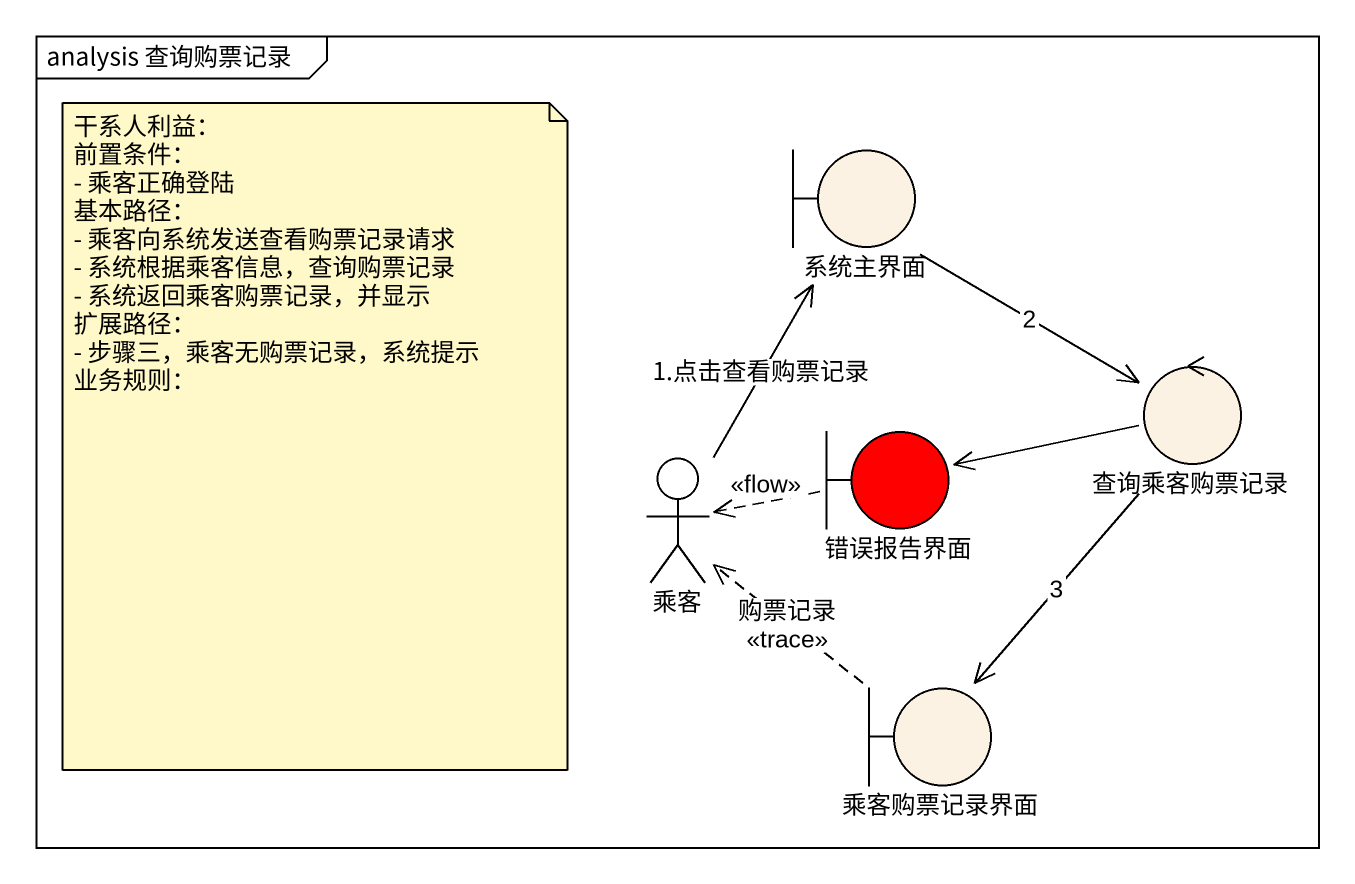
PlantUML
@startuml
mainframe analysis 查询购票记录
boundary 系统主界面 #FCF2E3
control 查询乘客购票记录 #FCF2E3
actor 乘客
boundary 错误报告界面 #FF0000
boundary 乘客购票记录界面 #FCF2E3
系统主界面 --> 查询乘客购票记录 : 2
查询乘客购票记录 -left-> 错误报告界面
查询乘客购票记录 --> 乘客购票记录界面 : 3
乘客 -up-> 系统主界面 : 1.点击查看购票记录
错误报告界面 .left.> 乘客 : <<flow>>
乘客购票记录界面 .up.> 乘客 : 购票记录\n<<trace>>
note as N1
  干系人利益：
  前置条件：
  - 乘客正确登陆
  基本路径：
  - 乘客向系统发送查看购票记录请求
  - 系统根据乘客信息，查询购票记录
  - 系统返回乘客购票记录，并显示
  扩展路径：
  - 步骤三，乘客无购票记录，系统提示
  业务规则：
end note
@enduml
